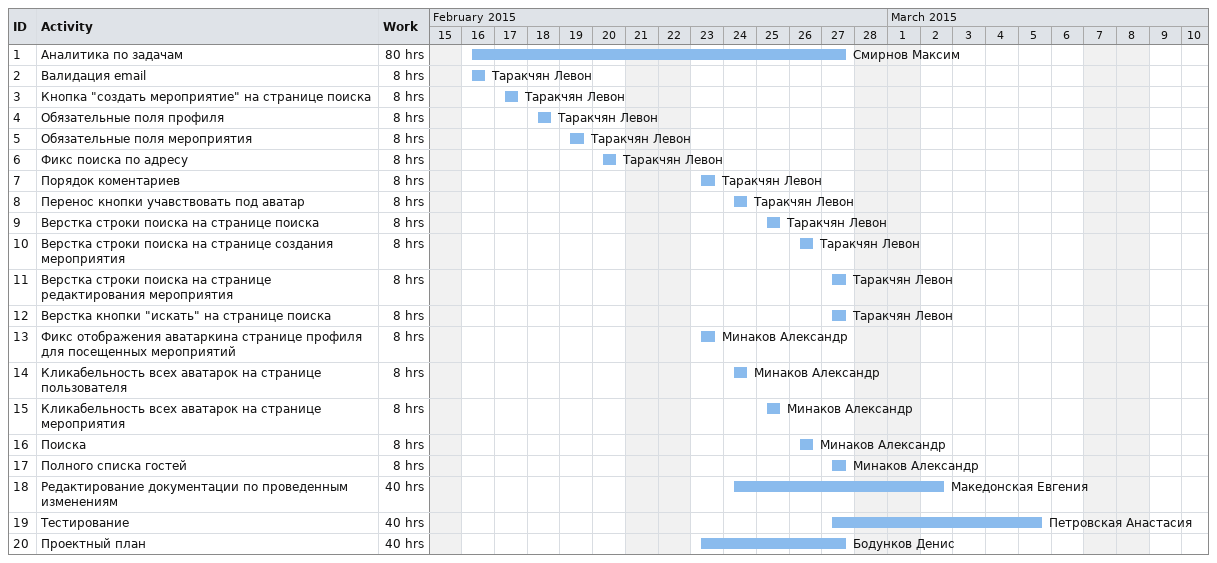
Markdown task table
| ID | Task | Start | Finish | Resources | Work (h) |
|---|---|---|---|---|---|
| 1 | Аналитика по задачам | 2015-02-16 | 2015-02-27 | Смирнов Максим | 80 |
| 2 | Валидация email | 2015-02-16 | 2015-02-16 | Таракчян Левон | 8 |
| 3 | Кнопка "создать мероприятие" на странице поиска | 2015-02-17 | 2015-02-17 | Таракчян Левон | 8 |
| 4 | Обязательные поля профиля | 2015-02-18 | 2015-02-18 | Таракчян Левон | 8 |
| 5 | Обязательные поля мероприятия | 2015-02-19 | 2015-02-19 | Таракчян Левон | 8 |
| 6 | Фикс поиска по адресу | 2015-02-20 | 2015-02-20 | Таракчян Левон | 8 |
| 7 | Порядок коментариев | 2015-02-23 | 2015-02-23 | Таракчян Левон | 8 |
| 8 | Перенос кнопки учавствовать под аватар | 2015-02-24 | 2015-02-24 | Таракчян Левон | 8 |
| 9 | Верстка строки поиска на странице поиска | 2015-02-25 | 2015-02-25 | Таракчян Левон | 8 |
| 10 | Верстка строки поиска на странице создания мероприятия | 2015-02-26 | 2015-02-26 | Таракчян Левон | 8 |
| 11 | Верстка строки поиска на странице редактирования мероприятия | 2015-02-27 | 2015-02-27 | Таракчян Левон | 8 |
| 12 | Верстка кнопки "искать" на странице поиска | 2015-02-27 | 2015-02-27 | Таракчян Левон | 8 |
| 13 | Фикс отображения аватаркина странице профиля для посещенных мероприятий | 2015-02-23 | 2015-02-23 | Минаков Александр | 8 |
| 14 | Кликабельность всех аватарок на странице пользователя | 2015-02-24 | 2015-02-24 | Минаков Александр | 8 |
| 15 | Кликабельность всех аватарок на странице мероприятия | 2015-02-25 | 2015-02-25 | Минаков Александр | 8 |
| 16 | Поиска | 2015-02-26 | 2015-02-26 | Минаков Александр | 8 |
| 17 | Полного списка гостей | 2015-02-27 | 2015-02-27 | Минаков Александр | 8 |
| 18 | Редактирование документации по проведенным изменениям | 2015-02-24 | 2015-03-02 | Македонская Евгения | 40 |
| 19 | Тестирование | 2015-02-27 | 2015-03-05 | Петровская Анастасия | 40 |
| 20 | Проектный план | 2015-02-23 | 2015-02-27 | Бодунков Денис | 40 |
